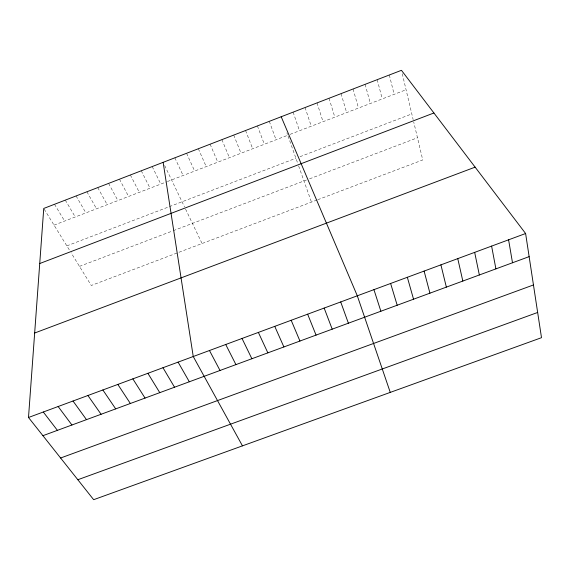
<?xml version="1.0" encoding="UTF-8"?>
<svg xmlns="http://www.w3.org/2000/svg" width="570" height="570" viewBox="0 0 570 570"><rect width="100%" height="100%" fill="white"/><g stroke="black" fill="none" stroke-linecap="round" stroke-linejoin="round"><path stroke-width="0.43" stroke-dasharray="2.85 2.14" d="M54.043 225.129L166.604 181.844M167.438 181.524L287.757 135.261L286.902 132.846M290.109 134.356L406.068 89.761M66.84 245.869L295.916 158.246M300.019 156.679L411.811 113.922M79.487 266.375L171.734 231.27M173.323 230.665L306.382 180.035M309.596 178.816L417.475 137.762M316.984 200.006L91.271 285.477L71.115 252.802M317.775 199.707L422.748 159.963L413.727 121.98M44.196 209.169L69.832 250.722M54.506 204.281L64.638 221.053M65.286 200.12L75.254 216.97M76.088 195.952L85.885 212.888M86.904 191.777L96.529 208.791M97.741 187.587L107.196 204.687M108.592 183.397L117.883 200.576M119.465 179.201L128.585 196.465M130.359 174.997L139.308 192.339M141.267 170.779L150.045 188.214M152.197 166.561L160.804 184.074M164.673 165.535L184.509 206.91M185.564 209.097L202.065 243.525M174.847 157.812L183.105 175.503M186.582 153.287L194.648 171.064M198.332 148.749L206.212 166.618M210.102 144.203L217.797 162.158M221.901 139.643L229.404 157.698M233.714 135.083L241.039 153.223M245.549 130.516L252.688 148.742M257.412 125.934L264.359 144.26M269.289 121.346L276.044 139.764M288.035 136.038L297.818 163.626M298.637 165.927L311.462 202.101M293.123 112.14L299.492 130.744M305.071 107.53L311.248 126.227M317.041 102.906L323.026 121.695M329.033 98.275L334.825 117.156M341.045 93.637L346.645 112.618M353.079 88.991L358.487 108.058M365.142 84.332L370.35 103.498M377.219 79.665L382.235 98.931M389.324 74.991L394.141 94.349M402.256 73.694L413.15 119.565"/><path stroke-width="0.85" d="M28.5 417.489L43.748 208.442L401.451 70.31L525.611 233.515L541.5 337.682L93.658 499.691L28.5 417.489L525.611 233.515M39.729 263.525L433.913 112.981M34.663 333.022L475.124 167.145M42.921 435.687L529.138 256.642M60.612 458.002L533.456 284.957M77.834 479.726L537.653 312.467M43.299 412.017L57.413 430.357M58.14 406.524L71.934 425.006M73.01 401.024L86.49 419.648M87.915 395.502L101.082 414.276M102.857 389.973L115.703 408.889M117.833 384.429L130.359 403.489M132.846 378.872L145.051 398.081M147.894 373.307L159.778 392.659M162.977 367.721L174.534 387.222M178.089 362.128L189.326 381.779M242.464 445.861L193.244 356.521L163.141 162.336M209.468 350.514L220.02 370.479M225.727 344.501L235.93 364.615M242.029 338.466L251.876 358.744M258.367 332.417L267.857 352.858M274.754 326.353L283.889 346.959M281.195 116.75L357.305 295.802L390.265 392.395M291.177 320.276L299.948 341.045M307.65 314.184L316.058 335.11M324.159 308.071L332.203 329.168M340.71 301.943L348.391 323.204M373.941 289.645L380.881 311.241M390.621 283.475L397.19 305.235M407.343 277.284L413.542 299.214M424.108 271.078L429.93 293.18M440.916 264.858L446.36 287.13M457.767 258.623L462.833 281.06M474.668 252.368L479.349 274.982M491.604 246.097L495.907 268.883M508.59 239.813L512.501 262.77"/></g></svg>
